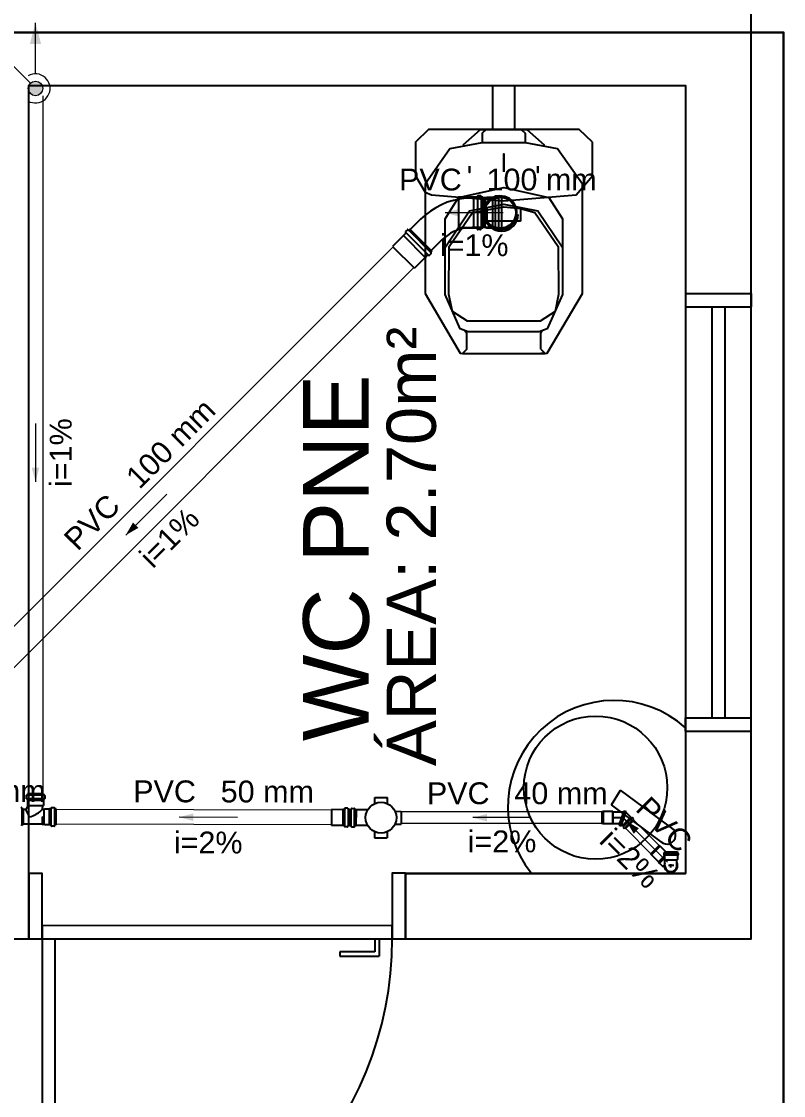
# Model space of a CAD drawing. Header units: millimetres. Extents: x -823 to -490, y -63 to 119.
# Drawn here: x -789.638 to -786.142, y 64.652 to 69.581 of the extents above; entities that cross this region are included whole.
import ezdxf

# ---------------------------------------------------------------- set-up
doc = ezdxf.new("R2010")
doc.units = ezdxf.units.MM
doc.header["$LTSCALE"] = 0.2
doc.header["$MEASUREMENT"] = 0
for name, color, linetype in [('A-PARED', 4, 'Continuous'), ('Simbolos', 5, 'Continuous'), ('Simbolos_int', 2, 'Continuous')]:
    doc.layers.add(name, color=color, linetype=linetype)
for name, color, linetype, lineweight in [('CV-Colunas', 1, 'Continuous', 5), ('CV-Condutos', 1, 'Continuous', 5), ('CV-Indicação coluna', 5, 'Continuous', 5), ('CV-Sentido conduto', 9, 'Continuous', 5), ('CV-Textos conduto', 7, 'Continuous', 5), ('DI-Detalhes', 1, 'Continuous', 30), ('TQ-Condutos', 5, 'Continuous', 5), ('TQ-Sentido conduto', 9, 'Continuous', 5), ('TQ-Textos conduto', 7, 'Continuous', 5)]:
    doc.layers.add(name, color=color, linetype=linetype, lineweight=lineweight)
doc.styles.add('Arial', font='arial.ttf')

msp = doc.modelspace()

# ---------------------------------------------------------------- hatches: boundary and pattern name
at = {"layer": 'CV-Colunas', "linetype": 'Continuous'}
msp.add_hatch(color=256, dxfattribs=at).paths.add_polyline_path([(-789.5403, 69.2739), (-789.5405, 69.2768), (-789.5408, 69.2797), (-789.5415, 69.2826), (-789.5423, 69.2854), (-789.5435, 69.2881), (-789.5448, 69.2906), (-789.5464, 69.2931), (-789.5481, 69.2954), (-789.5501, 69.2976), (-789.5523, 69.2995), (-789.5546, 69.3013), (-789.557, 69.3029), (-789.5596, 69.3042), (-789.5623, 69.3053), (-789.5651, 69.3062), (-789.5679, 69.3068), (-789.5708, 69.3072), (-789.5737, 69.3073), (-789.5766, 69.3072), (-789.5795, 69.3068), (-789.5824, 69.3062), (-789.5852, 69.3053), (-789.5878, 69.3042), (-789.5904, 69.3029), (-789.5929, 69.3013), (-789.5952, 69.2995), (-789.5973, 69.2976), (-789.5993, 69.2954), (-789.6011, 69.2931), (-789.6027, 69.2906), (-789.604, 69.2881), (-789.6051, 69.2854), (-789.606, 69.2826), (-789.6066, 69.2797), (-789.607, 69.2768), (-789.6071, 69.2739), (-789.607, 69.271), (-789.6066, 69.2681), (-789.606, 69.2653), (-789.6051, 69.2625), (-789.604, 69.2598), (-789.6027, 69.2572), (-789.6011, 69.2548), (-789.5993, 69.2525), (-789.5973, 69.2503), (-789.5952, 69.2483), (-789.5929, 69.2466), (-789.5904, 69.245), (-789.5878, 69.2437), (-789.5852, 69.2425), (-789.5824, 69.2417), (-789.5795, 69.241), (-789.5766, 69.2407), (-789.5737, 69.2405), (-789.5708, 69.2407), (-789.5679, 69.241), (-789.5651, 69.2417), (-789.5623, 69.2425), (-789.5596, 69.2437), (-789.557, 69.245), (-789.5546, 69.2466), (-789.5523, 69.2483), (-789.5501, 69.2503), (-789.5481, 69.2525), (-789.5464, 69.2548), (-789.5448, 69.2572), (-789.5435, 69.2598), (-789.5423, 69.2625), (-789.5415, 69.2653), (-789.5408, 69.2681), (-789.5405, 69.271)])
at = {"layer": 'CV-Condutos', "linetype": 'Continuous'}
msp.add_hatch(color=256, dxfattribs=at).paths.add_polyline_path([(-789.5737, 69.5746), (-789.5997, 69.4778), (-789.5478, 69.4778)])
at = {"layer": 'CV-Sentido conduto', "linetype": 'Continuous'}
msp.add_hatch(color=256, dxfattribs=at).paths.add_polyline_path([(-789.5737, 67.4687), (-789.5564, 67.5333), (-789.591, 67.5333)])
at = {"layer": 'TQ-Sentido conduto', "linetype": 'Continuous'}
for points in [[(-787.695, 68.7035), (-787.6305, 68.6862), (-787.6305, 68.7208)], [(-789.1599, 67.2236), (-789.1021, 67.257), (-789.1265, 67.2815)], [(-788.9148, 65.9293), (-788.8503, 65.9119), (-788.8503, 65.9465)], [(-787.5673, 65.9273), (-787.5027, 65.91), (-787.5027, 65.9446)], [(-786.863, 65.9117), (-786.8296, 65.8538), (-786.8052, 65.8783)]]:
    msp.add_hatch(color=256, dxfattribs=at).paths.add_polyline_path(points)

# ---------------------------------------------------------------- linework, layer by layer
for p, q in [((-787.4757, 69.0861), (-787.4757, 69.2867)), ((-787.4757, 69.2867), (-787.3754, 69.2867)), ((-787.3754, 69.0861), (-787.3754, 69.2867)), ((-787.256, 68.0777), (-787.256, 68.1489)), ((-787.6142, 68.0576), (-787.2359, 68.0576)), ((-787.2359, 68.0576), (-787.256, 68.0576)), ((-786.5918, 66.3399), (-786.5918, 65.6717)), ((-786.9309, 65.9857), (-786.8898, 66.0539)), ((-786.65, 65.8764), (-786.8898, 66.0539)), ((-786.6911, 65.8071), (-786.9309, 65.9857)), ((-787.8771, 65.6717), (-786.5918, 65.6717)), ((-787.8771, 65.6717), (-787.8771, 65.3707)), ((-787.2991, 65.6717), (-786.5918, 65.6717)), ((-788.0175, 65.3717), (-788.0175, 65.3115)), ((-787.9975, 65.3717), (-787.9975, 65.3115)), ((-788.0175, 65.3115), (-788.1781, 65.3115)), ((-788.1781, 65.3115), (-788.1781, 65.2914)), ((-787.9975, 65.3115), (-787.9975, 65.2914)), ((-788.1781, 65.2914), (-787.9975, 65.2914))]:
    msp.add_line(p, q)
at = {"linetype": 'Continuous'}
for p, q in [((-786.5918, 68.3325), (-786.5918, 68.2723)), ((-786.5918, 68.3325), (-786.2908, 68.3325)), ((-786.2908, 68.3325), (-786.2908, 68.2723)), ((-786.5918, 68.2723), (-786.2908, 68.2723)), ((-786.4714, 68.2723), (-786.4714, 66.385)), ((-786.4112, 68.2723), (-786.4112, 66.385)), ((-786.5918, 66.385), (-786.2908, 66.385)), ((-786.5918, 66.3248), (-786.5918, 66.385)), ((-786.2908, 66.3248), (-786.2908, 66.385)), ((-786.5918, 66.3248), (-786.2908, 66.3248)), ((-789.5436, 65.3707), (-789.5436, 63.7643)), ((-789.4834, 63.7643), (-789.4834, 65.3707))]:
    msp.add_line(p, q, dxfattribs=at)
for points in [[(-789.9048, 65.3707), (-789.6038, 65.3707), (-789.6038, 69.2867), (-786.5918, 69.2867), (-786.5918, 67.4396), (-786.5918, 67.4396), (-786.5918, 67.3593), (-786.5918, 65.6717), (-787.2991, 65.6717), (-787.8771, 65.6717), (-787.8771, 65.3707), (-786.2908, 65.3707), (-786.2908, 67.3593), (-786.2908, 67.3593), (-786.2908, 67.4396), (-786.2908, 74.6737)], [(-787.0192, 69.0269), (-787.0804, 69.0861), (-787.0804, 69.0861), (-787.7707, 69.0861), (-787.8309, 69.0269), (-787.8309, 69.0269), (-787.8309, 68.8723), (-787.7868, 68.7971), (-787.7868, 68.7971), (-787.7577, 68.7861), (-787.7577, 68.7861), (-787.4256, 68.758), (-787.4256, 68.758), (-787.0935, 68.7861), (-787.0935, 68.7861), (-787.0192, 68.8723), (-787.0192, 68.8723), (-787.0192, 69.0269)], [(-787.6122, 69.0148), (-787.5319, 69.0861), (-787.5319, 69.0861), (-787.3192, 69.0861), (-787.2399, 69.0148), (-787.2399, 69.0148)], [(-787.5058, 69.0861), (-787.5239, 69.068), (-787.5239, 69.068), (-787.5239, 69.0238)], [(-787.3453, 69.0861), (-787.3272, 69.068), (-787.3272, 69.068), (-787.3272, 69.0238)], [(-787.256, 68.0777), (-787.2359, 68.0576), (-787.2359, 68.0576), (-787.2259, 68.0596), (-787.2259, 68.0596), (-787.0644, 68.3335), (-787.0644, 68.3335), (-787.0644, 68.8352), (-787.1797, 68.9968), (-787.1797, 68.9968), (-787.3252, 69.0248), (-787.3252, 69.0248), (-787.5259, 69.0248), (-787.5259, 69.0248), (-787.6724, 68.9968), (-787.6724, 68.9968), (-787.7868, 68.8352), (-787.7868, 68.8352), (-787.7868, 68.3335), (-787.6252, 68.0596), (-787.6252, 68.0596), (-787.6142, 68.0576), (-787.6142, 68.0576), (-787.5951, 68.0777), (-787.5951, 68.0777), (-787.5951, 68.1489), (-787.6032, 68.159), (-787.6032, 68.159)], [(-787.4256, 68.8914), (-787.4256, 68.9737), (-787.4256, 68.9737), (-787.4256, 68.8914)], [(-787.4256, 68.9014), (-787.4256, 68.9636), (-787.4256, 68.9636), (-787.4256, 68.9014)], [(-787.5831, 68.9175), (-787.5831, 68.8874), (-787.5831, 68.8874), (-787.5831, 68.9175)], [(-787.269, 68.9175), (-787.269, 68.8874), (-787.269, 68.8874), (-787.269, 68.9175)], [(-787.2189, 68.773), (-787.1567, 68.6747), (-787.1567, 68.6747), (-787.1567, 68.3285), (-787.1567, 68.3285), (-787.2259, 68.171), (-787.2259, 68.171), (-787.263, 68.157), (-787.263, 68.157), (-787.5881, 68.157), (-787.6252, 68.171), (-787.6252, 68.171), (-787.6945, 68.3285), (-787.6945, 68.3285), (-787.6945, 68.6747), (-787.6945, 68.6747), (-787.6333, 68.773), (-787.6333, 68.773), (-787.4256, 68.8192), (-787.4256, 68.8192), (-787.2189, 68.773), (-787.2189, 68.773)], [(-787.6935, 68.5463), (-787.5821, 68.7118), (-787.5821, 68.7118), (-787.4256, 68.7429), (-787.4256, 68.7429), (-787.269, 68.7118), (-787.269, 68.7118), (-787.1577, 68.5463), (-787.1577, 68.5463)], [(-787.3493, 68.7228), (-787.2831, 68.7038), (-787.2831, 68.7038), (-787.1757, 68.5483), (-787.1757, 68.5483), (-787.1747, 68.3285), (-787.1747, 68.3285), (-787.1898, 68.2503), (-787.1898, 68.2503), (-787.259, 68.2051), (-787.259, 68.2051), (-787.5921, 68.2051), (-787.6613, 68.2503), (-787.6613, 68.2503), (-787.6774, 68.3285), (-787.6774, 68.3285), (-787.6754, 68.5483), (-787.6754, 68.5483), (-787.569, 68.7038), (-787.569, 68.7038), (-787.4256, 68.7299), (-787.4256, 68.7299), (-787.3493, 68.7228), (-787.3493, 68.7228)], [(-787.5028, 68.7228), (-787.5028, 68.6667), (-787.3493, 68.6667), (-787.3493, 68.6667)], [(-787.3493, 68.7228), (-787.3493, 68.6646)]]:
    msp.add_lwpolyline(points)
for points in [[(-789.5436, 65.3707), (-789.5436, 65.6717), (-789.6038, 65.6717), (-789.6038, 65.3707), (-789.5436, 65.3707)], [(-787.8771, 65.3707), (-787.8771, 65.6727), (-787.9373, 65.6727), (-787.9373, 65.3707), (-787.8771, 65.3707)], [(-787.9373, 65.3707), (-787.9373, 65.4319), (-789.5436, 65.4309), (-789.5436, 65.3707), (-787.9373, 65.3707)]]:
    msp.add_lwpolyline(points, close=True)
msp.add_circle((-787.0042, 66.065), 0.3287)
for centre, radius, start, end in [((-787.246, 68.1489), 0.0107, 105.355, 180), ((-786.9189, 65.9777), 0.4877, 47.8865, 218.809), ((-786.6771, 65.8463), 0.0402, 228.032, 58.7723)]:
    msp.add_arc(centre, radius, start, end)
msp.add_arc((-789.5426, 65.3707), 1.6055, 272.117, 0.0272, dxfattribs=at)
at = {"layer": 'A-PARED'}
msp.add_lwpolyline([(-787.5127, 68.7518), (-787.5127, 68.6956, 1), (-787.3595, 68.6956), (-787.3595, 68.6956)], format="xyb", dxfattribs=at)
at = {"layer": 'CV-Colunas'}
msp.add_circle((-789.5737, 69.2739), 0.0334, dxfattribs=at)
at = {"layer": 'CV-Condutos'}
for p, q in [((-789.6071, 69.2405), (-789.6071, 66.037)), ((-789.5403, 69.2405), (-789.5403, 66.0368))]:
    msp.add_line(p, q, dxfattribs=at)
for points in [[(-789.5737, 69.3407), (-789.5737, 69.5746)], [(-789.6071, 69.2161), (-789.5978, 69.2116), (-789.5879, 69.2086), (-789.5776, 69.2072), (-789.5673, 69.2074), (-789.5571, 69.2092), (-789.5473, 69.2126), (-789.5381, 69.2174), (-789.5298, 69.2236), (-789.5226, 69.231), (-789.5165, 69.2394), (-789.5119, 69.2487), (-789.5087, 69.2585), (-789.5071, 69.2688), (-789.5071, 69.2791), (-789.5087, 69.2893), (-789.5119, 69.2992), (-789.5165, 69.3085), (-789.5226, 69.3169), (-789.5298, 69.3243), (-789.5381, 69.3305), (-789.5473, 69.3353), (-789.5571, 69.3386), (-789.5673, 69.3404), (-789.5776, 69.3406), (-789.5879, 69.3392), (-789.5978, 69.3363), (-789.6071, 69.3318)]]:
    msp.add_lwpolyline(points, dxfattribs=at)
at = {"layer": 'CV-Indicação coluna'}
msp.add_line((-790.6322, 70.3324), (-789.5973, 69.2976), dxfattribs=at)
at = {"layer": 'CV-Sentido conduto'}
msp.add_lwpolyline([(-789.5737, 67.736), (-789.5737, 67.4687)], dxfattribs=at)
at = {"layer": 'DI-Detalhes'}
msp.add_lwpolyline([(-793.39, 69.5312), (-786.1422, 69.5312), (-786.1422, 63.3557), (-793.39, 63.3557), (-793.39, 69.5312)], dxfattribs=at)
at = {"layer": 'Simbolos'}
for p, q in [((-787.5639, 68.7743), (-787.6338, 68.7743)), ((-787.512, 68.7714), (-787.5701, 68.7714)), ((-787.5635, 68.7747), (-787.5639, 68.7743)), ((-787.5474, 68.7747), (-787.5635, 68.7747)), ((-787.5457, 68.7793), (-787.5461, 68.7759)), ((-787.5318, 68.7806), (-787.5444, 68.7806)), ((-787.5305, 68.7796), (-787.5294, 68.7757)), ((-787.5222, 68.7747), (-787.5281, 68.7747)), ((-787.5222, 68.7747), (-787.5222, 68.6324)), ((-787.4785, 68.7714), (-787.5222, 68.7714)), ((-787.503, 68.7738), (-787.512, 68.7714)), ((-787.4776, 68.7738), (-787.503, 68.7738)), ((-787.4763, 68.7741), (-787.4776, 68.7738)), ((-787.467, 68.7741), (-787.4763, 68.7741)), ((-787.4657, 68.7787), (-787.4657, 68.6284)), ((-787.4509, 68.78), (-787.4644, 68.78)), ((-787.4495, 68.7787), (-787.4495, 68.6284)), ((-787.4429, 68.7741), (-787.4482, 68.7741)), ((-787.4429, 68.7741), (-787.4374, 68.7773)), ((-787.4362, 68.7752), (-787.4374, 68.7773)), ((-787.4362, 68.7752), (-787.4362, 68.6318)), ((-787.807, 68.6732), (-787.8544, 68.6259)), ((-787.8766, 68.6148), (-787.8744, 68.6121)), ((-787.8676, 68.6255), (-787.8765, 68.6166)), ((-787.866, 68.6257), (-787.8625, 68.6237)), ((-787.8567, 68.6281), (-787.8609, 68.6239)), ((-787.8567, 68.6281), (-787.756, 68.5275)), ((-787.5639, 68.6327), (-787.6338, 68.6327)), ((-787.512, 68.6356), (-787.5701, 68.6356)), ((-787.5635, 68.6324), (-787.5639, 68.6327)), ((-787.5474, 68.6324), (-787.5635, 68.6324)), ((-787.5457, 68.6277), (-787.5461, 68.6312)), ((-787.5318, 68.6265), (-787.5444, 68.6265)), ((-787.5305, 68.6275), (-787.5294, 68.6314)), ((-787.5222, 68.6324), (-787.5281, 68.6324)), ((-787.4785, 68.6356), (-787.5222, 68.6356)), ((-787.503, 68.6332), (-787.512, 68.6356)), ((-787.4776, 68.6332), (-787.503, 68.6332)), ((-787.4763, 68.6329), (-787.4776, 68.6332)), ((-787.467, 68.6329), (-787.4763, 68.6329)), ((-787.4509, 68.627), (-787.4644, 68.627)), ((-787.4429, 68.6329), (-787.4482, 68.6329)), ((-787.4429, 68.6329), (-787.4374, 68.6297)), ((-787.4362, 68.6318), (-787.4374, 68.6297)), ((-787.8859, 68.5985), (-787.9353, 68.549)), ((-787.8745, 68.6103), (-787.8859, 68.5989)), ((-787.8859, 68.5989), (-787.8859, 68.5985)), ((-787.711, 68.5773), (-787.7584, 68.5299)), ((-787.7587, 68.5166), (-787.7676, 68.5077)), ((-787.7584, 68.5182), (-787.7605, 68.5217)), ((-787.756, 68.5275), (-787.7602, 68.5233)), ((-787.7857, 68.4983), (-787.8352, 68.4489)), ((-787.7852, 68.4983), (-787.7857, 68.4983)), ((-787.7738, 68.5097), (-787.7852, 68.4983)), ((-787.7694, 68.5076), (-787.772, 68.5098)), ((-789.616, 66.0275), (-789.616, 66.0158)), ((-789.615, 66.0288), (-789.611, 66.0299)), ((-789.6148, 66.0145), (-789.6113, 66.0142)), ((-789.61, 66.037), (-789.6101, 66.0312)), ((-789.6101, 66.0128), (-789.6101, 66.0066)), ((-789.6101, 66.0066), (-789.6098, 66.0063)), ((-789.5369, 66.0368), (-789.61, 66.037)), ((-789.6098, 66.0063), (-789.6099, 65.9839)), ((-789.537, 66.0064), (-789.5373, 66.0061)), ((-789.5373, 66.0061), (-789.5373, 65.9837)), ((-789.5369, 66.0368), (-789.537, 66.031)), ((-789.537, 66.0127), (-789.537, 66.0064)), ((-789.532, 66.0286), (-789.536, 66.0297)), ((-789.5323, 66.0143), (-789.5358, 66.014)), ((-789.531, 66.0273), (-789.5311, 66.0156)), ((-788.0177, 65.9929), (-788.0176, 66.0193)), ((-788.0176, 66.0193), (-787.9594, 66.0191)), ((-787.9594, 65.9927), (-787.9594, 66.0191)), ((-789.6378, 65.9724), (-789.6367, 65.9685)), ((-789.6296, 65.9675), (-789.6354, 65.9675)), ((-789.6296, 65.9675), (-789.6298, 65.8944)), ((-789.6174, 65.9648), (-789.6296, 65.9648)), ((-789.6012, 65.9309), (-789.6174, 65.9648)), ((-789.6099, 65.9839), (-789.6086, 65.9826)), ((-789.5342, 65.9646), (-789.5415, 65.9646)), ((-789.5373, 65.9837), (-789.5391, 65.9819)), ((-789.5318, 65.967), (-789.5342, 65.9646)), ((-789.5093, 65.9669), (-789.5318, 65.967)), ((-789.509, 65.9672), (-789.5093, 65.9669)), ((-789.5028, 65.9672), (-789.509, 65.9672)), ((-789.5011, 65.9719), (-789.5015, 65.9684)), ((-789.4881, 65.9731), (-789.4998, 65.9731)), ((-789.4868, 65.9721), (-789.4858, 65.9681)), ((-789.4786, 65.9671), (-789.4845, 65.9671)), ((-789.4788, 65.894), (-789.4786, 65.9671)), ((-788.1633, 65.9639), (-788.2155, 65.9641)), ((-788.1631, 65.9642), (-788.1633, 65.9639)), ((-788.1568, 65.9642), (-788.1631, 65.9642)), ((-788.1552, 65.9689), (-788.1555, 65.9654)), ((-788.1421, 65.9701), (-788.1538, 65.9701)), ((-788.1408, 65.9691), (-788.1398, 65.9651)), ((-788.1327, 65.9641), (-788.1385, 65.9641)), ((-788.1327, 65.9641), (-788.1328, 65.891)), ((-788.1327, 65.9641), (-788.1328, 65.891)), ((-788.1327, 65.9641), (-788.1269, 65.9641)), ((-788.1245, 65.9691), (-788.1256, 65.9651)), ((-788.1232, 65.9701), (-788.1115, 65.97)), ((-788.1102, 65.9688), (-788.1099, 65.9653)), ((-788.1085, 65.9641), (-788.1025, 65.9641)), ((-788.1025, 65.9641), (-788.1021, 65.9638)), ((-788.0491, 65.9637), (-788.1021, 65.9638)), ((-787.9231, 65.9563), (-787.8967, 65.9562)), ((-787.8967, 65.9562), (-787.8968, 65.8979)), ((-786.97, 65.9556), (-786.976, 65.954)), ((-786.9246, 65.9556), (-786.97, 65.9556)), ((-786.9246, 65.9556), (-786.9246, 65.8989)), ((-786.9246, 65.9005), (-786.9246, 65.954)), ((-786.9246, 65.954), (-786.8754, 65.954)), ((-786.893, 65.9005), (-786.8738, 65.959)), ((-786.8833, 65.8974), (-786.8642, 65.9559)), ((-786.8738, 65.959), (-786.8642, 65.9559)), ((-786.8654, 65.9522), (-786.8378, 65.9246)), ((-786.8808, 65.8913), (-786.8426, 65.9294)), ((-786.8797, 65.8901), (-786.8415, 65.9283)), ((-786.8348, 65.9277), (-786.879, 65.8834)), ((-786.8733, 65.8778), (-786.8291, 65.922)), ((-786.8283, 65.9152), (-786.8665, 65.877)), ((-786.8291, 65.922), (-786.8348, 65.9277)), ((-786.8321, 65.919), (-786.8283, 65.9152)), ((-789.638, 65.8894), (-789.6369, 65.8934)), ((-789.6298, 65.8944), (-789.6356, 65.8944)), ((-789.5421, 65.8969), (-789.6298, 65.897)), ((-789.5421, 65.8969), (-789.5419, 65.8948)), ((-789.538, 65.8948), (-789.5419, 65.8948)), ((-789.5378, 65.8968), (-789.538, 65.8948)), ((-789.5343, 65.8968), (-789.5378, 65.8968)), ((-789.5319, 65.8944), (-789.5343, 65.8968)), ((-789.5095, 65.8944), (-789.5319, 65.8944)), ((-789.5092, 65.8941), (-789.5095, 65.8944)), ((-789.503, 65.8941), (-789.5092, 65.8941)), ((-789.5013, 65.8894), (-789.5016, 65.8929)), ((-789.4883, 65.8881), (-789.5, 65.8881)), ((-789.487, 65.8891), (-789.4859, 65.8931)), ((-789.4788, 65.894), (-789.4846, 65.8941)), ((-788.1635, 65.8914), (-788.2157, 65.8915)), ((-788.1632, 65.8911), (-788.1635, 65.8914)), ((-788.157, 65.8911), (-788.1632, 65.8911)), ((-788.1553, 65.8864), (-788.1556, 65.8899)), ((-788.1423, 65.8851), (-788.154, 65.8852)), ((-788.141, 65.8861), (-788.1399, 65.8901)), ((-788.1328, 65.891), (-788.1386, 65.8911)), ((-788.1328, 65.891), (-788.127, 65.891)), ((-788.1247, 65.8861), (-788.1257, 65.89)), ((-788.1234, 65.8851), (-788.1117, 65.8851)), ((-788.1103, 65.8863), (-788.11, 65.8898)), ((-788.1087, 65.891), (-788.1027, 65.891)), ((-788.1027, 65.891), (-788.1023, 65.8912)), ((-788.0493, 65.8911), (-788.1023, 65.8912)), ((-788.018, 65.8618), (-788.018, 65.8354)), ((-787.9597, 65.8617), (-787.9598, 65.8353)), ((-787.9232, 65.898), (-787.8968, 65.8979)), ((-786.97, 65.8989), (-786.976, 65.9005)), ((-786.9246, 65.8989), (-786.97, 65.8989)), ((-786.9246, 65.9005), (-786.893, 65.9005)), ((-786.893, 65.9005), (-786.8959, 65.8918)), ((-786.8862, 65.8886), (-786.8959, 65.8918)), ((-786.8833, 65.8974), (-786.8862, 65.8886)), ((-786.8808, 65.8913), (-786.876, 65.8865)), ((-786.879, 65.8834), (-786.8733, 65.8778)), ((-786.8703, 65.8808), (-786.8665, 65.877)), ((-788.018, 65.8354), (-787.9598, 65.8353)), ((-786.7475, 65.7561), (-786.7506, 65.7614)), ((-786.7153, 65.7239), (-786.7475, 65.7561)), ((-786.6753, 65.764), (-786.7153, 65.7239)), ((-786.7074, 65.7961), (-786.7128, 65.7992)), ((-786.6753, 65.764), (-786.7074, 65.7961)), ((-786.6919, 65.7626), (-786.6919, 65.7563)), ((-786.6909, 65.7639), (-786.6889, 65.7645)), ((-786.6907, 65.7549), (-786.6891, 65.7548)), ((-786.6879, 65.7699), (-786.629, 65.7699)), ((-786.6879, 65.7699), (-786.6879, 65.7658)), ((-786.629, 65.7699), (-786.629, 65.7658)), ((-786.626, 65.7639), (-786.628, 65.7645)), ((-786.6262, 65.7549), (-786.6278, 65.7548)), ((-786.625, 65.7626), (-786.625, 65.7563)), ((-786.7169, 65.7224), (-786.6879, 65.7513)), ((-786.7169, 65.7224), (-786.7131, 65.7186)), ((-786.7131, 65.7186), (-786.7112, 65.7186)), ((-786.7112, 65.7186), (-786.697, 65.7045)), ((-786.697, 65.7045), (-786.6947, 65.7045)), ((-786.6872, 65.6969), (-786.6947, 65.7045)), ((-786.6879, 65.7535), (-786.6879, 65.7345)), ((-786.6879, 65.7345), (-786.686, 65.7326)), ((-786.686, 65.7202), (-786.686, 65.7326)), ((-786.686, 65.7071), (-786.686, 65.7202)), ((-786.629, 65.7345), (-786.6309, 65.7326)), ((-786.6309, 65.7202), (-786.6309, 65.7326)), ((-786.6309, 65.7071), (-786.6309, 65.7202)), ((-786.629, 65.7535), (-786.629, 65.7345))]:
    msp.add_line(p, q, dxfattribs=at)
for points in [[(-787.5701, 68.7714), (-787.5993, 68.7701), (-787.6282, 68.7663), (-787.6568, 68.76), (-787.6847, 68.7512), (-787.7117, 68.74), (-787.7376, 68.7265), (-787.7623, 68.7108), (-787.7855, 68.693), (-787.807, 68.6733)], [(-787.5474, 68.7747), (-787.5472, 68.7747), (-787.5469, 68.7747), (-787.5467, 68.7748), (-787.5466, 68.775), (-787.5464, 68.7751), (-787.5463, 68.7753), (-787.5462, 68.7755), (-787.5461, 68.7757), (-787.546, 68.7759)], [(-787.5444, 68.7806), (-787.5446, 68.7805), (-787.5448, 68.7805), (-787.545, 68.7804), (-787.5452, 68.7803), (-787.5454, 68.7801), (-787.5455, 68.78), (-787.5456, 68.7798), (-787.5457, 68.7796), (-787.5457, 68.7793)], [(-787.5305, 68.7796), (-787.5306, 68.7797), (-787.5306, 68.7799), (-787.5308, 68.7801), (-787.5309, 68.7802), (-787.5311, 68.7803), (-787.5312, 68.7804), (-787.5314, 68.7805), (-787.5316, 68.7805), (-787.5318, 68.7806)], [(-787.5294, 68.7757), (-787.5294, 68.7755), (-787.5293, 68.7753), (-787.5292, 68.7752), (-787.529, 68.775), (-787.5289, 68.7749), (-787.5287, 68.7748), (-787.5285, 68.7747), (-787.5283, 68.7747), (-787.5281, 68.7747)], [(-787.4785, 68.7714), (-787.4863, 68.7666), (-787.4935, 68.7608), (-787.5, 68.7543), (-787.5057, 68.747), (-787.5104, 68.739), (-787.5142, 68.7306), (-787.5169, 68.7218), (-787.5185, 68.7127), (-787.5191, 68.7035), (-787.5185, 68.6943), (-787.5169, 68.6852), (-787.5142, 68.6764), (-787.5104, 68.668), (-787.5057, 68.6601), (-787.5, 68.6528), (-787.4935, 68.6462), (-787.4863, 68.6405), (-787.4785, 68.6356)], [(-787.4785, 68.6356), (-787.4677, 68.6309), (-787.4564, 68.6278), (-787.4447, 68.6265), (-787.4329, 68.627), (-787.4214, 68.6293), (-787.4103, 68.6333), (-787.4, 68.639), (-787.3907, 68.6461), (-787.3825, 68.6546), (-787.3758, 68.6643), (-787.3706, 68.6748), (-787.367, 68.686), (-787.3652, 68.6976), (-787.3652, 68.7094), (-787.367, 68.721), (-787.3706, 68.7322), (-787.3758, 68.7428), (-787.3825, 68.7524), (-787.3907, 68.7609), (-787.4, 68.7681), (-787.4103, 68.7737), (-787.4214, 68.7777), (-787.4329, 68.78), (-787.4447, 68.7805), (-787.4564, 68.7792), (-787.4677, 68.7762), (-787.4785, 68.7714)], [(-787.467, 68.7741), (-787.4668, 68.7742), (-787.4666, 68.7742), (-787.4664, 68.7743), (-787.4662, 68.7745), (-787.466, 68.7746), (-787.4659, 68.7748), (-787.4658, 68.775), (-787.4657, 68.7752), (-787.4657, 68.7755)], [(-787.4644, 68.78), (-787.4646, 68.78), (-787.4648, 68.7799), (-787.465, 68.7798), (-787.4652, 68.7797), (-787.4654, 68.7795), (-787.4655, 68.7794), (-787.4656, 68.7791), (-787.4657, 68.7789), (-787.4657, 68.7787)], [(-787.4495, 68.7787), (-787.4495, 68.7788), (-787.4495, 68.7789), (-787.4496, 68.779), (-787.4496, 68.7791), (-787.4496, 68.7792), (-787.4497, 68.7794), (-787.4498, 68.7795), (-787.4498, 68.7795), (-787.4499, 68.7796), (-787.45, 68.7797), (-787.4501, 68.7798), (-787.4502, 68.7798), (-787.4503, 68.7799), (-787.4504, 68.7799), (-787.4505, 68.78), (-787.4506, 68.78), (-787.4507, 68.78), (-787.4509, 68.78)], [(-787.4495, 68.7755), (-787.4495, 68.7752), (-787.4494, 68.775), (-787.4493, 68.7748), (-787.4492, 68.7746), (-787.449, 68.7745), (-787.4489, 68.7743), (-787.4486, 68.7742), (-787.4484, 68.7742), (-787.4482, 68.7741)], [(-787.8765, 68.6166), (-787.8767, 68.6164), (-787.8768, 68.6162), (-787.8769, 68.616), (-787.8769, 68.6158), (-787.8769, 68.6156), (-787.8769, 68.6154), (-787.8768, 68.6152), (-787.8767, 68.615), (-787.8766, 68.6148)], [(-787.866, 68.6257), (-787.8662, 68.6258), (-787.8664, 68.6259), (-787.8666, 68.6259), (-787.8667, 68.6259), (-787.8669, 68.6259), (-787.8671, 68.6258), (-787.8673, 68.6258), (-787.8675, 68.6257), (-787.8676, 68.6255)], [(-787.8625, 68.6237), (-787.8623, 68.6236), (-787.8621, 68.6236), (-787.8619, 68.6236), (-787.8618, 68.6235), (-787.8616, 68.6236), (-787.8614, 68.6236), (-787.8612, 68.6237), (-787.861, 68.6238), (-787.8609, 68.6239)], [(-787.5701, 68.6356), (-787.5874, 68.6349), (-787.6047, 68.6326), (-787.6217, 68.6289), (-787.6382, 68.6236), (-787.6543, 68.617), (-787.6697, 68.6089), (-787.6844, 68.5996), (-787.6982, 68.589), (-787.711, 68.5773)], [(-787.546, 68.6312), (-787.5461, 68.6314), (-787.5462, 68.6316), (-787.5463, 68.6318), (-787.5464, 68.6319), (-787.5466, 68.6321), (-787.5467, 68.6322), (-787.5469, 68.6323), (-787.5472, 68.6324), (-787.5474, 68.6324)], [(-787.5457, 68.6277), (-787.5457, 68.6275), (-787.5456, 68.6273), (-787.5455, 68.6271), (-787.5454, 68.6269), (-787.5452, 68.6268), (-787.545, 68.6267), (-787.5448, 68.6266), (-787.5446, 68.6265), (-787.5444, 68.6265)], [(-787.5318, 68.6265), (-787.5316, 68.6265), (-787.5314, 68.6266), (-787.5312, 68.6266), (-787.5311, 68.6267), (-787.5309, 68.6268), (-787.5308, 68.627), (-787.5306, 68.6271), (-787.5306, 68.6273), (-787.5305, 68.6275)], [(-787.5281, 68.6324), (-787.5283, 68.6324), (-787.5285, 68.6323), (-787.5287, 68.6323), (-787.5289, 68.6322), (-787.529, 68.632), (-787.5292, 68.6319), (-787.5293, 68.6317), (-787.5294, 68.6316), (-787.5294, 68.6314)], [(-787.4657, 68.6316), (-787.4657, 68.6318), (-787.4658, 68.632), (-787.4659, 68.6322), (-787.466, 68.6324), (-787.4662, 68.6326), (-787.4664, 68.6327), (-787.4666, 68.6328), (-787.4668, 68.6329), (-787.467, 68.6329)], [(-787.4657, 68.6284), (-787.4657, 68.6283), (-787.4657, 68.6281), (-787.4656, 68.628), (-787.4656, 68.6279), (-787.4656, 68.6278), (-787.4655, 68.6277), (-787.4654, 68.6276), (-787.4654, 68.6275), (-787.4653, 68.6274), (-787.4652, 68.6273), (-787.4651, 68.6273), (-787.465, 68.6272), (-787.4649, 68.6272), (-787.4648, 68.6271), (-787.4647, 68.6271), (-787.4646, 68.6271), (-787.4645, 68.627), (-787.4644, 68.627)], [(-787.4509, 68.627), (-787.4506, 68.6271), (-787.4504, 68.6271), (-787.4502, 68.6272), (-787.45, 68.6273), (-787.4498, 68.6275), (-787.4497, 68.6277), (-787.4496, 68.6279), (-787.4495, 68.6281), (-787.4495, 68.6284)], [(-787.4482, 68.6329), (-787.4484, 68.6329), (-787.4486, 68.6328), (-787.4489, 68.6327), (-787.449, 68.6326), (-787.4492, 68.6324), (-787.4493, 68.6322), (-787.4494, 68.632), (-787.4495, 68.6318), (-787.4495, 68.6316)], [(-787.8745, 68.6103), (-787.8743, 68.6105), (-787.8742, 68.6107), (-787.8741, 68.6109), (-787.8741, 68.6111), (-787.8741, 68.6113), (-787.8741, 68.6116), (-787.8742, 68.6118), (-787.8743, 68.612), (-787.8744, 68.6121)], [(-787.7602, 68.5233), (-787.7604, 68.5232), (-787.7605, 68.523), (-787.7606, 68.5229), (-787.7606, 68.5227), (-787.7606, 68.5225), (-787.7606, 68.5223), (-787.7606, 68.5221), (-787.7605, 68.5219), (-787.7605, 68.5217)], [(-787.7587, 68.5166), (-787.7585, 68.5168), (-787.7584, 68.5169), (-787.7583, 68.5171), (-787.7583, 68.5173), (-787.7583, 68.5175), (-787.7583, 68.5177), (-787.7583, 68.5179), (-787.7584, 68.5181), (-787.7584, 68.5182)], [(-787.772, 68.5098), (-787.7722, 68.5099), (-787.7724, 68.51), (-787.7726, 68.5101), (-787.7728, 68.5101), (-787.7731, 68.5101), (-787.7733, 68.5101), (-787.7735, 68.51), (-787.7737, 68.5099), (-787.7738, 68.5097)], [(-787.7694, 68.5076), (-787.7692, 68.5075), (-787.769, 68.5074), (-787.7688, 68.5073), (-787.7686, 68.5073), (-787.7684, 68.5073), (-787.7681, 68.5073), (-787.7679, 68.5074), (-787.7677, 68.5075), (-787.7676, 68.5077)], [(-789.615, 66.0288), (-789.6152, 66.0287), (-789.6154, 66.0287), (-789.6155, 66.0285), (-789.6157, 66.0284), (-789.6158, 66.0283), (-789.6159, 66.0281), (-789.6159, 66.0279), (-789.616, 66.0277), (-789.616, 66.0275)], [(-789.616, 66.0158), (-789.616, 66.0156), (-789.616, 66.0154), (-789.6159, 66.0152), (-789.6158, 66.015), (-789.6156, 66.0148), (-789.6154, 66.0147), (-789.6152, 66.0146), (-789.615, 66.0145), (-789.6148, 66.0145)], [(-789.6101, 66.0128), (-789.6101, 66.013), (-789.6102, 66.0133), (-789.6102, 66.0135), (-789.6104, 66.0136), (-789.6105, 66.0138), (-789.6107, 66.0139), (-789.6109, 66.014), (-789.6111, 66.0141), (-789.6113, 66.0142)], [(-789.611, 66.0299), (-789.6109, 66.0299), (-789.6107, 66.03), (-789.6105, 66.0301), (-789.6104, 66.0303), (-789.6103, 66.0304), (-789.6102, 66.0306), (-789.6101, 66.0308), (-789.6101, 66.031), (-789.6101, 66.0312)], [(-789.537, 66.031), (-789.5369, 66.0308), (-789.5369, 66.0306), (-789.5368, 66.0304), (-789.5367, 66.0303), (-789.5366, 66.0301), (-789.5365, 66.03), (-789.5363, 66.0299), (-789.5362, 66.0298), (-789.536, 66.0297)], [(-789.5358, 66.014), (-789.536, 66.0139), (-789.5362, 66.0139), (-789.5364, 66.0138), (-789.5366, 66.0136), (-789.5367, 66.0135), (-789.5368, 66.0133), (-789.5369, 66.0131), (-789.537, 66.0129), (-789.537, 66.0127)], [(-789.5323, 66.0143), (-789.5321, 66.0143), (-789.5318, 66.0144), (-789.5317, 66.0145), (-789.5315, 66.0146), (-789.5313, 66.0148), (-789.5312, 66.015), (-789.5311, 66.0152), (-789.5311, 66.0154), (-789.5311, 66.0156)], [(-789.531, 66.0273), (-789.531, 66.0275), (-789.5311, 66.0277), (-789.5311, 66.0279), (-789.5312, 66.0281), (-789.5314, 66.0282), (-789.5315, 66.0284), (-789.5317, 66.0285), (-789.5318, 66.0286), (-789.532, 66.0286)], [(-789.6378, 65.9724), (-789.6379, 65.9726), (-789.6379, 65.9728), (-789.6381, 65.9729), (-789.6382, 65.9731), (-789.6383, 65.9732), (-789.6385, 65.9733), (-789.6387, 65.9734), (-789.6389, 65.9734), (-789.6391, 65.9734)], [(-789.6367, 65.9685), (-789.6367, 65.9683), (-789.6366, 65.9681), (-789.6365, 65.968), (-789.6363, 65.9678), (-789.6362, 65.9677), (-789.636, 65.9676), (-789.6358, 65.9675), (-789.6356, 65.9675), (-789.6354, 65.9675)], [(-789.6174, 65.9648), (-789.6162, 65.9666), (-789.615, 65.9685), (-789.614, 65.9705), (-789.6129, 65.9724), (-789.612, 65.9744), (-789.611, 65.9764), (-789.6102, 65.9785), (-789.6094, 65.9805), (-789.6087, 65.9826)], [(-789.6012, 65.9309), (-789.5938, 65.9329), (-789.5866, 65.9355), (-789.5796, 65.9385), (-789.5727, 65.9419), (-789.5661, 65.9457), (-789.5597, 65.95), (-789.5537, 65.9546), (-789.5479, 65.9596), (-789.5424, 65.965)], [(-789.5428, 65.9663), (-789.5423, 65.968), (-789.5418, 65.9697), (-789.5414, 65.9715), (-789.5409, 65.9732), (-789.5405, 65.9749), (-789.5401, 65.9767), (-789.5398, 65.9784), (-789.5394, 65.9802), (-789.5391, 65.9819)], [(-789.5428, 65.9663), (-789.5428, 65.9662), (-789.5428, 65.966), (-789.5428, 65.9659), (-789.5428, 65.9658), (-789.5428, 65.9656), (-789.5428, 65.9655), (-789.5427, 65.9654), (-789.5426, 65.9652), (-789.5426, 65.9651), (-789.5425, 65.965), (-789.5424, 65.9649), (-789.5423, 65.9648), (-789.5422, 65.9648), (-789.542, 65.9647), (-789.5419, 65.9647), (-789.5418, 65.9646), (-789.5416, 65.9646), (-789.5415, 65.9646)], [(-789.5028, 65.9672), (-789.5026, 65.9672), (-789.5024, 65.9673), (-789.5022, 65.9673), (-789.502, 65.9675), (-789.5018, 65.9676), (-789.5017, 65.9678), (-789.5016, 65.968), (-789.5015, 65.9682), (-789.5015, 65.9684)], [(-789.4998, 65.9731), (-789.5, 65.9731), (-789.5002, 65.973), (-789.5004, 65.973), (-789.5006, 65.9728), (-789.5008, 65.9727), (-789.5009, 65.9725), (-789.501, 65.9723), (-789.5011, 65.9721), (-789.5011, 65.9719)], [(-789.4868, 65.9721), (-789.4869, 65.9723), (-789.487, 65.9725), (-789.4871, 65.9726), (-789.4872, 65.9728), (-789.4874, 65.9729), (-789.4875, 65.973), (-789.4877, 65.973), (-789.4879, 65.9731), (-789.4881, 65.9731)], [(-789.4857, 65.9681), (-789.4857, 65.9679), (-789.4856, 65.9678), (-789.4855, 65.9676), (-789.4853, 65.9675), (-789.4852, 65.9674), (-789.485, 65.9673), (-789.4848, 65.9672), (-789.4847, 65.9672), (-789.4845, 65.9671)], [(-788.1568, 65.9642), (-788.1566, 65.9642), (-788.1564, 65.9643), (-788.1562, 65.9643), (-788.156, 65.9645), (-788.1558, 65.9646), (-788.1557, 65.9648), (-788.1556, 65.965), (-788.1555, 65.9652), (-788.1555, 65.9654)], [(-788.1538, 65.9701), (-788.154, 65.9701), (-788.1542, 65.9701), (-788.1545, 65.97), (-788.1546, 65.9699), (-788.1548, 65.9697), (-788.1549, 65.9695), (-788.155, 65.9693), (-788.1551, 65.9691), (-788.1552, 65.9689)], [(-788.1408, 65.9691), (-788.1409, 65.9693), (-788.141, 65.9695), (-788.1411, 65.9696), (-788.1412, 65.9698), (-788.1414, 65.9699), (-788.1415, 65.97), (-788.1417, 65.97), (-788.1419, 65.9701), (-788.1421, 65.9701)], [(-788.1398, 65.9651), (-788.1397, 65.965), (-788.1396, 65.9648), (-788.1395, 65.9646), (-788.1394, 65.9645), (-788.1392, 65.9644), (-788.139, 65.9643), (-788.1389, 65.9642), (-788.1387, 65.9642), (-788.1385, 65.9641)], [(-788.1269, 65.9641), (-788.1267, 65.9641), (-788.1265, 65.9642), (-788.1263, 65.9642), (-788.1261, 65.9643), (-788.126, 65.9645), (-788.1258, 65.9646), (-788.1257, 65.9648), (-788.1256, 65.9649), (-788.1256, 65.9651)], [(-788.1232, 65.9701), (-788.1234, 65.97), (-788.1236, 65.97), (-788.1238, 65.9699), (-788.1239, 65.9698), (-788.1241, 65.9697), (-788.1242, 65.9696), (-788.1243, 65.9694), (-788.1244, 65.9693), (-788.1245, 65.9691)], [(-788.1102, 65.9688), (-788.1102, 65.969), (-788.1103, 65.9692), (-788.1104, 65.9694), (-788.1105, 65.9696), (-788.1107, 65.9698), (-788.1109, 65.9699), (-788.1111, 65.97), (-788.1113, 65.97), (-788.1115, 65.97)], [(-788.1098, 65.9653), (-788.1098, 65.9651), (-788.1097, 65.9649), (-788.1096, 65.9647), (-788.1095, 65.9645), (-788.1093, 65.9644), (-788.1092, 65.9642), (-788.109, 65.9642), (-788.1087, 65.9641), (-788.1085, 65.9641)], [(-788.0188, 65.9911), (-788.0186, 65.9912), (-788.0184, 65.9913), (-788.0182, 65.9915), (-788.0181, 65.9917), (-788.0179, 65.9919), (-788.0178, 65.9921), (-788.0178, 65.9924), (-788.0177, 65.9926), (-788.0177, 65.9929)], [(-787.9594, 65.9927), (-787.9594, 65.9925), (-787.9594, 65.9922), (-787.9593, 65.992), (-787.9592, 65.9918), (-787.9591, 65.9916), (-787.9589, 65.9914), (-787.9587, 65.9912), (-787.9585, 65.9911), (-787.9583, 65.9909)], [(-787.9249, 65.9574), (-787.9248, 65.9572), (-787.9246, 65.957), (-787.9245, 65.9568), (-787.9243, 65.9566), (-787.9241, 65.9565), (-787.9238, 65.9564), (-787.9236, 65.9563), (-787.9234, 65.9563), (-787.9231, 65.9563)], [(-789.6356, 65.8944), (-789.6358, 65.8944), (-789.636, 65.8943), (-789.6362, 65.8943), (-789.6363, 65.8942), (-789.6365, 65.8941), (-789.6366, 65.8939), (-789.6367, 65.8938), (-789.6368, 65.8936), (-789.6369, 65.8934)], [(-789.5016, 65.8929), (-789.5017, 65.8931), (-789.5017, 65.8933), (-789.5018, 65.8935), (-789.502, 65.8937), (-789.5021, 65.8938), (-789.5023, 65.8939), (-789.5025, 65.894), (-789.5027, 65.8941), (-789.503, 65.8941)], [(-789.5013, 65.8894), (-789.5013, 65.8891), (-789.5012, 65.8889), (-789.5011, 65.8887), (-789.501, 65.8886), (-789.5008, 65.8884), (-789.5006, 65.8883), (-789.5004, 65.8882), (-789.5002, 65.8882), (-789.5, 65.8881)], [(-789.4883, 65.8881), (-789.4881, 65.8881), (-789.4879, 65.8882), (-789.4877, 65.8882), (-789.4875, 65.8883), (-789.4874, 65.8884), (-789.4873, 65.8886), (-789.4871, 65.8887), (-789.4871, 65.8889), (-789.487, 65.8891)], [(-789.4846, 65.8941), (-789.4848, 65.894), (-789.485, 65.894), (-789.4852, 65.8939), (-789.4854, 65.8938), (-789.4855, 65.8937), (-789.4856, 65.8936), (-789.4858, 65.8934), (-789.4859, 65.8932), (-789.4859, 65.8931)], [(-788.1556, 65.8899), (-788.1557, 65.8901), (-788.1558, 65.8903), (-788.1559, 65.8905), (-788.156, 65.8907), (-788.1562, 65.8908), (-788.1563, 65.8909), (-788.1565, 65.891), (-788.1568, 65.8911), (-788.157, 65.8911)], [(-788.1553, 65.8864), (-788.1553, 65.8862), (-788.1552, 65.8859), (-788.1551, 65.8858), (-788.155, 65.8856), (-788.1548, 65.8854), (-788.1546, 65.8853), (-788.1544, 65.8852), (-788.1542, 65.8852), (-788.154, 65.8852)], [(-788.1423, 65.8851), (-788.1421, 65.8851), (-788.1419, 65.8852), (-788.1417, 65.8852), (-788.1416, 65.8853), (-788.1414, 65.8855), (-788.1413, 65.8856), (-788.1412, 65.8858), (-788.1411, 65.8859), (-788.141, 65.8861)], [(-788.1386, 65.8911), (-788.1388, 65.891), (-788.139, 65.891), (-788.1392, 65.8909), (-788.1394, 65.8908), (-788.1395, 65.8907), (-788.1397, 65.8906), (-788.1398, 65.8904), (-788.1399, 65.8903), (-788.1399, 65.8901)], [(-788.1257, 65.89), (-788.1258, 65.8902), (-788.1259, 65.8904), (-788.126, 65.8906), (-788.1261, 65.8907), (-788.1263, 65.8908), (-788.1265, 65.8909), (-788.1266, 65.891), (-788.1268, 65.891), (-788.127, 65.891)], [(-788.1247, 65.8861), (-788.1246, 65.8859), (-788.1245, 65.8857), (-788.1244, 65.8856), (-788.1243, 65.8854), (-788.1241, 65.8853), (-788.1239, 65.8852), (-788.1238, 65.8851), (-788.1236, 65.8851), (-788.1234, 65.8851)], [(-788.1117, 65.8851), (-788.1115, 65.8851), (-788.1112, 65.8851), (-788.111, 65.8852), (-788.1109, 65.8853), (-788.1107, 65.8855), (-788.1106, 65.8857), (-788.1105, 65.8858), (-788.1104, 65.8861), (-788.1103, 65.8863)], [(-788.1087, 65.891), (-788.1089, 65.891), (-788.1091, 65.8909), (-788.1093, 65.8908), (-788.1095, 65.8907), (-788.1097, 65.8906), (-788.1098, 65.8904), (-788.1099, 65.8902), (-788.11, 65.89), (-788.11, 65.8898)], [(-788.018, 65.8618), (-788.018, 65.8621), (-788.018, 65.8623), (-788.0181, 65.8625), (-788.0182, 65.8628), (-788.0184, 65.863), (-788.0185, 65.8632), (-788.0187, 65.8633), (-788.0189, 65.8635), (-788.0191, 65.8636)], [(-787.9586, 65.8635), (-787.9588, 65.8634), (-787.959, 65.8632), (-787.9592, 65.863), (-787.9593, 65.8628), (-787.9595, 65.8626), (-787.9596, 65.8624), (-787.9597, 65.8622), (-787.9597, 65.8619), (-787.9597, 65.8617)], [(-787.9232, 65.898), (-787.9235, 65.898), (-787.9237, 65.8979), (-787.924, 65.8979), (-787.9242, 65.8978), (-787.9244, 65.8976), (-787.9246, 65.8975), (-787.9248, 65.8973), (-787.9249, 65.8971), (-787.925, 65.8969)], [(-786.6909, 65.7639), (-786.6911, 65.7639), (-786.6913, 65.7638), (-786.6915, 65.7637), (-786.6916, 65.7635), (-786.6917, 65.7634), (-786.6918, 65.7632), (-786.6919, 65.763), (-786.6919, 65.7628), (-786.6919, 65.7626)], [(-786.6919, 65.7563), (-786.6919, 65.756), (-786.6919, 65.7558), (-786.6918, 65.7556), (-786.6917, 65.7554), (-786.6915, 65.7553), (-786.6913, 65.7551), (-786.6911, 65.755), (-786.6909, 65.755), (-786.6907, 65.7549)], [(-786.6879, 65.7535), (-786.6879, 65.7537), (-786.688, 65.7539), (-786.6881, 65.7541), (-786.6882, 65.7543), (-786.6884, 65.7544), (-786.6885, 65.7546), (-786.6887, 65.7547), (-786.6889, 65.7548), (-786.6891, 65.7548)], [(-786.6889, 65.7645), (-786.6887, 65.7645), (-786.6886, 65.7646), (-786.6884, 65.7647), (-786.6883, 65.7649), (-786.6881, 65.765), (-786.6881, 65.7652), (-786.688, 65.7654), (-786.6879, 65.7656), (-786.6879, 65.7658)], [(-786.629, 65.7658), (-786.629, 65.7656), (-786.6289, 65.7654), (-786.6289, 65.7652), (-786.6288, 65.765), (-786.6287, 65.7649), (-786.6285, 65.7647), (-786.6284, 65.7646), (-786.6282, 65.7645), (-786.628, 65.7645)], [(-786.6278, 65.7548), (-786.628, 65.7548), (-786.6282, 65.7547), (-786.6284, 65.7546), (-786.6286, 65.7544), (-786.6287, 65.7543), (-786.6288, 65.7541), (-786.6289, 65.7539), (-786.629, 65.7537), (-786.629, 65.7535)], [(-786.6262, 65.7549), (-786.626, 65.755), (-786.6258, 65.755), (-786.6256, 65.7551), (-786.6254, 65.7553), (-786.6253, 65.7554), (-786.6252, 65.7556), (-786.6251, 65.7558), (-786.625, 65.756), (-786.625, 65.7563)], [(-786.625, 65.7626), (-786.625, 65.7628), (-786.625, 65.763), (-786.6251, 65.7632), (-786.6252, 65.7634), (-786.6253, 65.7635), (-786.6255, 65.7637), (-786.6256, 65.7638), (-786.6258, 65.7639), (-786.626, 65.7639)], [(-786.686, 65.7071), (-786.6856, 65.7023), (-786.6843, 65.6977), (-786.6823, 65.6934), (-786.6795, 65.6894), (-786.6761, 65.686), (-786.6722, 65.6833), (-786.6679, 65.6813), (-786.6632, 65.68), (-786.6585, 65.6796), (-786.6537, 65.68), (-786.6491, 65.6813), (-786.6447, 65.6833), (-786.6408, 65.686), (-786.6374, 65.6894), (-786.6346, 65.6934), (-786.6326, 65.6977), (-786.6314, 65.7023), (-786.631, 65.7071)]]:
    msp.add_lwpolyline(points, dxfattribs=at)
msp.add_circle((-787.9887, 65.9273), 0.0705, dxfattribs=at)
at = {"layer": 'Simbolos_int'}
for p, q in [((-787.6338, 68.7743), (-787.6338, 68.6327)), ((-787.5639, 68.7743), (-787.5639, 68.6327)), ((-787.5462, 68.7747), (-787.5462, 68.6324)), ((-787.5292, 68.7747), (-787.5292, 68.6324)), ((-787.5222, 68.7714), (-787.5222, 68.6356)), ((-787.512, 68.7714), (-787.512, 68.6356)), ((-787.4776, 68.7738), (-787.4776, 68.6332)), ((-787.8616, 68.6232), (-787.761, 68.5226)), ((-787.7584, 68.5299), (-787.8544, 68.6259)), ((-787.8859, 68.5985), (-787.7857, 68.4983)), ((-787.8736, 68.6112), (-787.773, 68.5106)), ((-787.9353, 68.549), (-787.8352, 68.4489)), ((-789.537, 66.03), (-789.6101, 66.0301)), ((-789.537, 66.0139), (-789.6101, 66.014)), ((-789.5373, 66.0061), (-789.6098, 66.0063)), ((-789.6365, 65.9675), (-789.6366, 65.8944)), ((-789.6298, 65.897), (-789.6296, 65.9648)), ((-789.5397, 65.9813), (-789.6091, 65.9814)), ((-789.5343, 65.8968), (-789.5342, 65.9646)), ((-789.5095, 65.8944), (-789.5093, 65.9669)), ((-789.5017, 65.8941), (-789.5016, 65.9672)), ((-789.4857, 65.8941), (-789.4855, 65.9671)), ((-788.2155, 65.9641), (-788.2157, 65.8915)), ((-788.1631, 65.9642), (-788.1632, 65.8911)), ((-788.1556, 65.9642), (-788.1557, 65.8911)), ((-788.1395, 65.9642), (-788.1397, 65.8911)), ((-788.126, 65.891), (-788.1258, 65.9641)), ((-788.1099, 65.891), (-788.1098, 65.9641)), ((-788.1021, 65.9638), (-788.1022, 65.9275)), ((-786.976, 65.954), (-786.976, 65.9005)), ((-786.97, 65.9556), (-786.97, 65.8989)), ((-789.5421, 65.8969), (-789.542, 65.9307)), ((-789.5418, 65.9307), (-789.542, 65.9307)), ((-789.5418, 65.9307), (-789.5379, 65.9307)), ((-789.5377, 65.9307), (-789.5379, 65.9307)), ((-789.5378, 65.8968), (-789.5377, 65.9307)), ((-788.1023, 65.8912), (-788.1022, 65.9275)), ((-786.9246, 65.9273), (-786.8786, 65.9273)), ((-786.8786, 65.9273), (-786.8474, 65.8961)), ((-786.893, 65.9005), (-786.8901, 65.9005)), ((-786.8901, 65.9005), (-786.8842, 65.8947)), ((-786.7128, 65.7992), (-786.7506, 65.7614)), ((-786.7074, 65.7961), (-786.7475, 65.7561)), ((-786.629, 65.7647), (-786.6879, 65.7647)), ((-786.629, 65.7547), (-786.6879, 65.7547)), ((-786.7112, 65.7186), (-786.6879, 65.7419)), ((-786.6947, 65.7045), (-786.6887, 65.7104)), ((-786.6309, 65.7326), (-786.686, 65.7326)), ((-786.6455, 65.7071), (-786.6692, 65.7071)), ((-786.6585, 65.6978), (-786.6585, 65.7143))]:
    msp.add_line(p, q, dxfattribs=at)
for points in [[(-786.8808, 65.8913), (-786.8828, 65.8948), (-786.8848, 65.8992), (-786.888, 65.902), (-786.8935, 65.9036), (-786.8968, 65.9018), (-786.8981, 65.9005)], [(-786.686, 65.7202), (-786.6876, 65.7159), (-786.6886, 65.7115), (-786.6889, 65.707), (-786.6886, 65.7024), (-786.6875, 65.698), (-786.6859, 65.6938), (-786.6836, 65.6899), (-786.6807, 65.6863), (-786.6774, 65.6833), (-786.6737, 65.6807), (-786.6696, 65.6787), (-786.6652, 65.6774), (-786.6607, 65.6767), (-786.6562, 65.6767), (-786.6517, 65.6774), (-786.6474, 65.6787), (-786.6433, 65.6807), (-786.6395, 65.6833), (-786.6362, 65.6863), (-786.6333, 65.6899), (-786.6311, 65.6938), (-786.6294, 65.698), (-786.6284, 65.7024), (-786.628, 65.707), (-786.6283, 65.7115), (-786.6293, 65.7159), (-786.6309, 65.7202)], [(-786.6872, 65.6969), (-786.6857, 65.6935), (-786.6839, 65.6904), (-786.6817, 65.6874), (-786.6792, 65.6848), (-786.6764, 65.6825), (-786.6733, 65.6805), (-786.67, 65.6789), (-786.6665, 65.6777), (-786.6629, 65.677), (-786.6593, 65.6767), (-786.6556, 65.6768), (-786.652, 65.6773), (-786.6485, 65.6783), (-786.6451, 65.6797), (-786.642, 65.6815), (-786.639, 65.6837), (-786.6363, 65.6862), (-786.634, 65.689), (-786.632, 65.692), (-786.6304, 65.6953), (-786.6292, 65.6988), (-786.6284, 65.7023), (-786.628, 65.706), (-786.6281, 65.7096), (-786.6286, 65.7132), (-786.6296, 65.7168), (-786.6309, 65.7202)]]:
    msp.add_lwpolyline(points, dxfattribs=at)
msp.add_circle((-787.442, 68.7035), 0.0712, dxfattribs=at)
at = {"layer": 'TQ-Condutos'}
for p, q in [((-787.6338, 68.7703), (-787.4495, 68.7703)), ((-787.6338, 68.6367), (-787.4495, 68.6367)), ((-787.9325, 68.5462), (-790.3645, 66.113)), ((-787.838, 68.4517), (-790.27, 66.0185)), ((-788.2155, 65.9612), (-789.4787, 65.964)), ((-786.976, 65.954), (-787.8967, 65.954)), ((-786.7128, 65.7992), (-786.8285, 65.915)), ((-788.2157, 65.8944), (-789.4788, 65.8972)), ((-786.976, 65.9005), (-787.8968, 65.9005)), ((-786.7506, 65.7614), (-786.8663, 65.8772))]:
    msp.add_line(p, q, dxfattribs=at)
at = {"layer": 'TQ-Sentido conduto'}
for points in [[(-787.4278, 68.7035), (-787.695, 68.7035)], [(-788.971, 67.4126), (-789.1599, 67.2236)], [(-788.6476, 65.9287), (-788.9148, 65.9293)], [(-787.3001, 65.9273), (-787.5673, 65.9273)], [(-786.6741, 65.7227), (-786.863, 65.9117)]]:
    msp.add_lwpolyline(points, dxfattribs=at)

# ---------------------------------------------------------------- texts
at = {"rotation": 90.0002, "line_spacing_factor": 0.798, "style": 'Arial'}
for s, insert, char_height, width, attachment_point in [('ÁREA: 2.70m²', (-787.7338, 67.1724), 0.2259, 3.25296, 8), ('WC PNE', (-788.0405, 66.2785), 0.3012, 2.168633, 7)]:
    msp.add_mtext(s, dxfattribs=dict(at, insert=insert, char_height=char_height, width=width, attachment_point=attachment_point))
at = {"layer": 'CV-Textos conduto', "insert": (-789.407, 67.6024), "char_height": 0.10021, "width": 0.630293, "attachment_point": 8, "rotation": 90.0002, "line_spacing_factor": 0.6, "style": 'Arial'}
msp.add_mtext('i=1%', dxfattribs=at)
at = {"layer": 'TQ-Textos conduto', "char_height": 0.10021, "line_spacing_factor": 0.6, "style": 'Arial'}
for s, insert, width, attachment_point in [('PVC', (-787.6182, 68.8041), 0.57591, 9), ('100 mm', (-787.5046, 68.8041), 1.01128, 7), ('i=1%', (-787.5614, 68.5034), 0.630293, 8), ('PVC', (-787.4905, 65.9877), 0.57591, 9), ('40 mm', (-787.3769, 65.9877), 0.855617, 7), ('i=2%', (-787.4337, 65.7673), 0.630293, 8)]:
    msp.add_mtext(s, dxfattribs=dict(at, insert=insert, width=width, attachment_point=attachment_point))
for s, insert, width, attachment_point, rotation in [('100 mm', (-789.0964, 67.4294), 1.01128, 7, 45.0116), ('PVC', (-789.1767, 67.349), 0.57591, 9, 45.0116), ('i=1%', (-788.9239, 67.1767), 0.630293, 8, 45.0116), ('50 mm', (-789.955, 65.9988), 0.855617, 7, 359.8739), ('PVC', (-788.8379, 65.9963), 0.57591, 9, 359.8739), ('50 mm', (-788.7243, 65.996), 0.855617, 7, 359.8739), ('PVC', (-786.7258, 65.8599), 0.57591, 8, 314.9999), ('i=2%', (-788.7816, 65.7623), 0.630293, 8, 359.8739), ('i=2%', (-786.8817, 65.7041), 0.630293, 8, 314.9999)]:
    msp.add_mtext(s, dxfattribs=dict(at, insert=insert, width=width, attachment_point=attachment_point, rotation=rotation))

doc.saveas('drawing.dxf')
